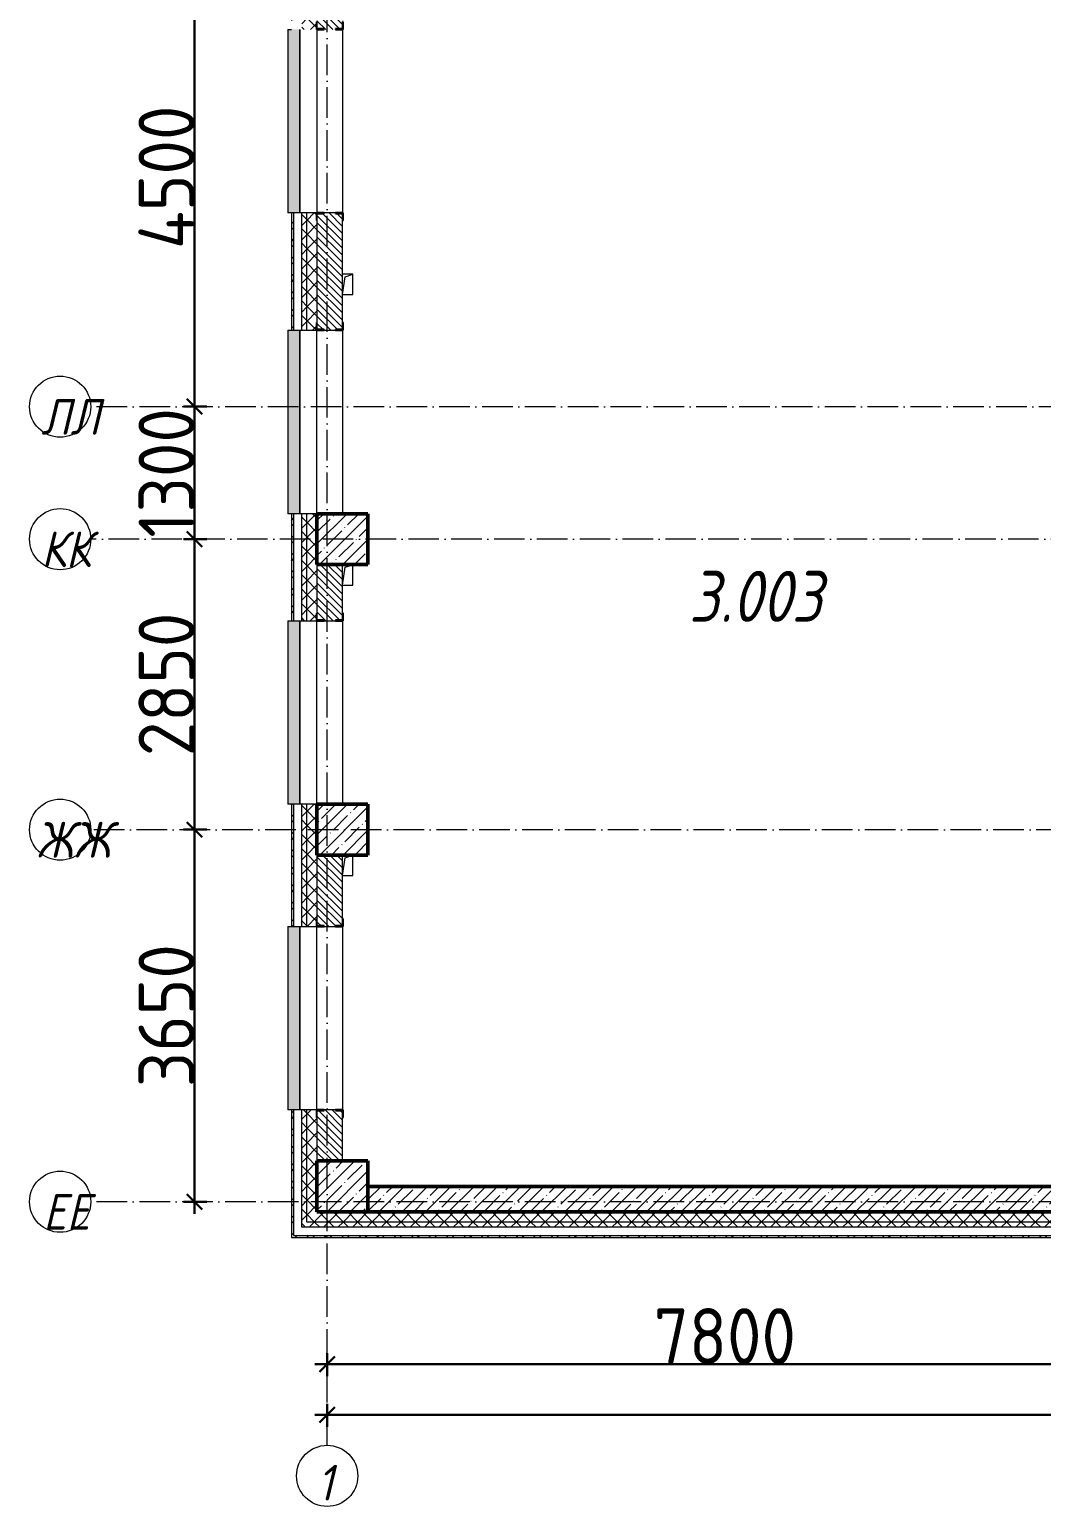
# Model space of a CAD drawing. Header units: millimetres. Extents: x 35697 to 388678, y -91946 to 171347.
# Drawn here: x 278502 to 288426, y -34572 to -20082 of the extents above; entities that cross this region are included whole.
import ezdxf

# ---------------------------------------------------------------- set-up
doc = ezdxf.new("R2010")
doc.units = ezdxf.units.MM
doc.linetypes.add('50_200_ШТРИХ_1Т_ш5_п1_п1_', pattern=[700, 500, -100, 0, -100])
for name, color, linetype, lineweight in [('A-____-____-DIMS', 7, 'Continuous', 9), ('A-GENM-____-MCUT', 7, 'Continuous', 25), ('A-GENM-____-OTLN', 7, 'Continuous', 9), ('A-GENM-____-OTLN-1', 7, 'Continuous', 25), ('A-GLAZ-____-OTLN', 7, 'Continuous', 9), ('A-WALL-____-MCUT', 7, 'Continuous', 13), ('A-WALL-____-MCUT-1', 7, 'Continuous', 9), ('A-WALL-____-MCUT-2', 7, 'Continuous', 50), ('A-WALL-____-OTLN', 7, 'Continuous', 9), ('A-WALL-____-PATT-1', 7, 'Continuous', 9), ('A-WALL-FNSH-MCUT-1', 7, 'Continuous', 9), ('S-COLS-____-MCUT', 7, 'Continuous', 50), ('S-COLS-____-OTLN', 7, 'Continuous', 9), ('S-GRID-____-IDEN', 7, 'Continuous', 9), ('S-GRID-____-OTLN-1', 7, '50_200_ШТРИХ_1Т_ш5_п1_п1_', 9), ('Марки помещений', 7, 'Continuous', 9), ('стяжа', 7, 'Continuous', 30)]:
    doc.layers.add(name, color=color, linetype=linetype, lineweight=lineweight)
doc.layers.add('A-GLAZ-____-OTLN-1', color=7, linetype='Continuous', lineweight=9, true_color=0xc0c0c0)
doc.styles.add('ISOCPEUR_I_2', font='isocpeui.ttf', dxfattribs={"width": 0.85, "height": 2.3})
doc.styles.add('ISOCPEUR_I_9', font='isocpeui.ttf', dxfattribs={"width": 0.9, "height": 250})
doc.styles.add('СПДС', font='isocpeur.ttf', dxfattribs={"width": 0.9})
doc.dimstyles.new('ISO-2_5_0_9К_БОЛЬШОЙ_ОСИ', dxfattribs={"dimscale": 304.8, "dimtxt": 248.995294, "dimasz": 0.492126, "dimexe": 0.393701, "dimexo": 0, "dimgap": 0, "dimtad": 1, "dimdec": 0, "dimzin": 0, "dimdsep": 46, "dimtxsty": 'ISOCPEUR_I_9', "dimblk1": 'OBLIQUE', "dimblk2": 'OBLIQUE', "dimsah": 1, "dimcen": 0.09, "dimdle": 0.393701, "dimazin": 0, "dimtfac": 1, "dimtdec": 4, "dimtix": 1, "dimtmove": 0, "dimatfit": 3, "dimfxl": 1, "dimtvp": 1, "dimtolj": 1, "dimtzin": 0, "dimarcsym": 2})
pattern_1 = [(135, (283770.707, -86863.456), (-35.35534, -35.35534), [])]
pattern_2 = [(45, (283770.71, -86863.46), (-70.71068, 70.71068), []), (135, (283770.71, -86863.46), (-70.71068, -70.71068), [])]
pattern_3 = [(45, (283770.71, -86863.46), (-85.53659, 85.53659), []), (45, (283827.73, -86863.46), (-85.53659, 85.53659), [])]

# ---------------------------------------------------------------- blocks, each defined once
blk = doc.blocks.new('BSC_Колонна _Прямоугольная - 500х500-V22-АР1_План отверстий 3 этажа в осях 1-64_Ю-ЯЯ')
at = {"layer": 'S-COLS-____-OTLN'}
h = blk.add_hatch(dxfattribs=at)
h.set_pattern_fill('FP_29', color=256, style=0, pattern_type=2)
h.set_pattern_definition([(45, (2200, -55431.04), (-114.04925, 114.04925), []), (45, (2314.05, -55431.04), (-114.04925, 114.04925), [201.613, -40.323, 3.353, -36.97])])
h.paths.add_polyline_path([(-250, -250), (250, -250), (250, 250), (-250, 250), (-250, 178)], flags=0)
at = {"layer": 'S-COLS-____-MCUT'}
for p, q in [((250, 250), (-250, 250)), ((-250, 250), (-250, -250)), ((250, -250), (250, 250)), ((-250, -250), (250, -250))]:
    blk.add_line(p, q, dxfattribs=at)
blk = doc.blocks.new('BSC_Колонна _Прямоугольная - 500х500-V25-АР1_План отверстий 3 этажа в осях 1-64_Ю-ЯЯ')
at = {"layer": 'S-COLS-____-OTLN'}
h = blk.add_hatch(dxfattribs=at)
h.set_pattern_fill('FP_32', color=256, style=0, pattern_type=2)
h.set_pattern_definition([(45, (2200, -61781.04), (-114.04925, 114.04925), []), (45, (2314.05, -61781.04), (-114.04925, 114.04925), [201.613, -40.323, 3.353, -36.97])])
h.paths.add_polyline_path([(-250, -250), (250, -250), (250, 250), (-250, 250)], flags=0)
at = {"layer": 'S-COLS-____-MCUT'}
for p, q in [((250, 250), (-250, 250)), ((-250, 250), (-250, -250)), ((250, -250), (250, 250)), ((-250, -250), (250, -250))]:
    blk.add_line(p, q, dxfattribs=at)
blk = doc.blocks.new('BSC_Колонна _Прямоугольная - 500х500-V58-АР1_План отверстий 3 этажа в осях 1-64_Ю-ЯЯ')
at = {"layer": 'S-COLS-____-OTLN'}
h = blk.add_hatch(dxfattribs=at)
h.set_pattern_fill('FP_66', color=256, style=0, pattern_type=2)
h.set_pattern_definition([(45, (2200, -58931.04), (-114.04925, 114.04925), []), (45, (2314.05, -58931.04), (-114.04925, 114.04925), [201.613, -40.323, 3.353, -36.97])])
h.paths.add_polyline_path([(-250, -250), (250, -250), (250, 250), (-250, 250), (-250, -93)], flags=0)
at = {"layer": 'S-COLS-____-MCUT'}
for p, q in [((250, 250), (-250, 250)), ((-250, 250), (-250, -250)), ((250, -250), (250, 250)), ((-250, -250), (250, -250))]:
    blk.add_line(p, q, dxfattribs=at)
blk = doc.blocks.new('Фахверк_СКБ_Уголок - 250_2700-27497298-АР1_План отверстий 3 этажа в осях 1-64_Ю-ЯЯ')
at = {"layer": 'A-GENM-____-MCUT'}
for p, q in [((200, 181), (125, 181)), ((125, 181), (125, 106)), ((131, 106), (131, 175)), ((131, 175), (200, 175)), ((200, 175), (200, 181)), ((125, 106), (131, 106)), ((131, -6), (125, -6)), ((125, -6), (125, -81)), ((125, -81), (200, -81)), ((131, -75), (131, -6)), ((200, -75), (131, -75)), ((200, -81), (200, -75))]:
    blk.add_line(p, q, dxfattribs=at)
blk = doc.blocks.new('AR_Отверстие прямоугольное _в плите_ - AR_Отверстие прямоугольное _в плите_-30510733-АР1_План отверстий 3 этажа в осях 1-64_Ю-ЯЯ')
at = {"layer": 'A-GENM-____-OTLN'}
for p, q in [((50, 100), (-50, 100)), ((-50, -100), (-25, 75)), ((-25, 75), (50, 100)), ((50, -100), (50, 100)), ((-50, -100), (50, -100))]:
    blk.add_line(p, q, dxfattribs=at)
blk = doc.blocks.new('Отлив_СКБ - Отлив витража_120_НВФ-31885689-АР1_План отверстий 3 этажа в осях 1-64_Ю-ЯЯ')
at = {"layer": 'A-GLAZ-____-OTLN-1'}
for points in [[(1800, 2), (1800, 120), (0, 120), (0, 2), (737, 2)], [(1800, 0), (1800, 2), (0, 2), (0, 0), (737, 0)]]:
    blk.add_hatch(color=256, dxfattribs=at).paths.add_polyline_path(points, flags=0)
at = {"layer": 'A-GLAZ-____-OTLN'}
for p, q in [((0, 83), (0, 120)), ((1800, 120), (0, 120)), ((0, 2), (1800, 2)), ((1800, 120), (1800, 83)), ((1800, 0), (0, 0))]:
    blk.add_line(p, q, dxfattribs=at)
blk = doc.blocks.new('Ось сетки - Круг_Ø6_00__ISO-2_5_0_9K_-25732049-АР1_План отверстий 3 этажа в осях 1-64_Ю-ЯЯ')
at = {"layer": 'S-GRID-____-IDEN'}
blk.add_circle((0, 0), 3, dxfattribs=at)
blk = doc.blocks.new('_Oblique')
at = {"color": 0, "linetype": 'ByBlock', "lineweight": -2}
blk.add_line((-0.5, -0.5), (0.5, 0.5), dxfattribs=at)
blk = doc.blocks.new('*D2136')
at = {"layer": 'A-____-____-DIMS', "color": 0, "lineweight": -2, "transparency": 16777216}
for p, q in [((280119, -31702), (280119, -27812)), ((280013, -27932), (280239, -27932)), ((280013, -31582), (280239, -31582))]:
    blk.add_line(p, q, dxfattribs=at)
at = {"layer": 'Defpoints', "color": 0, "transparency": 16777216}
for p in [(280013, -27932), (280119, -27932), (280013, -31582)]:
    blk.add_point(p, dxfattribs=at)
at = {"layer": 'A-____-____-DIMS', "color": 0, "lineweight": -2, "transparency": 16777216, "xscale": 150, "yscale": 150, "zscale": 150}
for p, rotation in [((280119, -27932), 90), ((280119, -31582), 270)]:
    blk.add_blockref('_Oblique', p, dxfattribs=dict(at, rotation=rotation))
at = {"layer": 'A-____-____-DIMS', "color": 0, "transparency": 16777216, "insert": (279845, -29757), "char_height": 548.6, "attachment_point": 5, "rotation": 90, "style": 'СПДС'}
blk.add_mtext('\\A1;3650', dxfattribs=at)
blk = doc.blocks.new('*D2137')
at = {"layer": 'A-____-____-DIMS', "color": 0, "lineweight": -2, "transparency": 16777216}
for p, q in [((280119, -28052), (280119, -24962)), ((280013, -25082), (280239, -25082)), ((280013, -27932), (280239, -27932))]:
    blk.add_line(p, q, dxfattribs=at)
at = {"layer": 'Defpoints', "color": 0, "transparency": 16777216}
for p in [(280013, -25082), (280119, -25082), (280013, -27932)]:
    blk.add_point(p, dxfattribs=at)
at = {"layer": 'A-____-____-DIMS', "color": 0, "lineweight": -2, "transparency": 16777216, "xscale": 150, "yscale": 150, "zscale": 150}
for p, rotation in [((280119, -25082), 90), ((280119, -27932), 270)]:
    blk.add_blockref('_Oblique', p, dxfattribs=dict(at, rotation=rotation))
at = {"layer": 'A-____-____-DIMS', "color": 0, "transparency": 16777216, "insert": (279845, -26507), "char_height": 548.6, "attachment_point": 5, "rotation": 90, "style": 'СПДС'}
blk.add_mtext('\\A1;2850', dxfattribs=at)
blk = doc.blocks.new('*D2138')
at = {"layer": 'A-____-____-DIMS', "color": 0, "lineweight": -2, "transparency": 16777216}
for p, q in [((280119, -25202), (280119, -23662)), ((280013, -23782), (280239, -23782)), ((280013, -25082), (280239, -25082))]:
    blk.add_line(p, q, dxfattribs=at)
at = {"layer": 'Defpoints', "color": 0, "transparency": 16777216}
for p in [(280013, -23782), (280119, -23782), (280013, -25082)]:
    blk.add_point(p, dxfattribs=at)
at = {"layer": 'A-____-____-DIMS', "color": 0, "lineweight": -2, "transparency": 16777216, "xscale": 150, "yscale": 150, "zscale": 150}
for p, rotation in [((280119, -23782), 90), ((280119, -25082), 270)]:
    blk.add_blockref('_Oblique', p, dxfattribs=dict(at, rotation=rotation))
at = {"layer": 'A-____-____-DIMS', "color": 0, "transparency": 16777216, "insert": (279845, -24432), "char_height": 548.6, "attachment_point": 5, "rotation": 90, "style": 'СПДС'}
blk.add_mtext('\\A1;1300', dxfattribs=at)
blk = doc.blocks.new('*D2139')
at = {"layer": 'A-____-____-DIMS', "color": 0, "lineweight": -2, "transparency": 16777216}
for p, q in [((280119, -23902), (280119, -19162)), ((280013, -19282), (280239, -19282)), ((280013, -23782), (280239, -23782))]:
    blk.add_line(p, q, dxfattribs=at)
at = {"layer": 'Defpoints', "color": 0, "transparency": 16777216}
for p in [(280013, -19282), (280119, -19282), (280013, -23782)]:
    blk.add_point(p, dxfattribs=at)
at = {"layer": 'A-____-____-DIMS', "color": 0, "lineweight": -2, "transparency": 16777216, "xscale": 150, "yscale": 150, "zscale": 150}
for p, rotation in [((280119, -19282), 90), ((280119, -23782), 270)]:
    blk.add_blockref('_Oblique', p, dxfattribs=dict(at, rotation=rotation))
at = {"layer": 'A-____-____-DIMS', "color": 0, "transparency": 16777216, "insert": (279845, -21532), "char_height": 548.6, "attachment_point": 5, "rotation": 90, "style": 'СПДС'}
blk.add_mtext('\\A1;4500', dxfattribs=at)
blk = doc.blocks.new('*D2157')
at = {"layer": 'A-____-____-DIMS', "color": 0, "lineweight": -2, "transparency": 16777216}
for p, q in [((281301, -33175), (289341, -33175)), ((281421, -33069), (281421, -33295)), ((289221, -33069), (289221, -33295))]:
    blk.add_line(p, q, dxfattribs=at)
at = {"layer": 'Defpoints', "color": 0, "transparency": 16777216}
for p in [(281421, -33069), (289221, -33069), (289221, -33175)]:
    blk.add_point(p, dxfattribs=at)
at = {"layer": 'A-____-____-DIMS', "color": 0, "lineweight": -2, "transparency": 16777216, "xscale": 150, "yscale": 150, "zscale": 150, "rotation": 180}
blk.add_blockref('_Oblique', (281421, -33175), dxfattribs=at)
at = {"layer": 'A-____-____-DIMS', "color": 0, "lineweight": -2, "transparency": 16777216, "xscale": 150, "yscale": 150, "zscale": 150}
blk.add_blockref('_Oblique', (289221, -33175), dxfattribs=at)
at = {"layer": 'A-____-____-DIMS', "color": 0, "transparency": 16777216, "insert": (285321, -32901), "char_height": 548.6, "attachment_point": 5, "style": 'СПДС'}
blk.add_mtext('\\A1;7800', dxfattribs=at)
blk = doc.blocks.new('*D2179')
at = {"layer": 'A-____-____-DIMS', "color": 0, "lineweight": -2, "transparency": 16777216}
for p, q in [((281421, -33566), (281421, -33792)), ((354821, -33566), (354821, -33792)), ((281301, -33672), (354941, -33672))]:
    blk.add_line(p, q, dxfattribs=at)
at = {"layer": 'Defpoints', "color": 0, "transparency": 16777216}
for p in [(281421, -33566), (354821, -33566), (354821, -33672)]:
    blk.add_point(p, dxfattribs=at)
at = {"layer": 'A-____-____-DIMS', "color": 0, "lineweight": -2, "transparency": 16777216, "xscale": 150, "yscale": 150, "zscale": 150, "rotation": 180}
blk.add_blockref('_Oblique', (281421, -33672), dxfattribs=at)
at = {"layer": 'A-____-____-DIMS', "color": 0, "lineweight": -2, "transparency": 16777216, "xscale": 150, "yscale": 150, "zscale": 150}
blk.add_blockref('_Oblique', (354821, -33672), dxfattribs=at)
at = {"layer": 'A-____-____-DIMS', "color": 0, "transparency": 16777216, "insert": (318121, -33397), "char_height": 548.6, "attachment_point": 5, "style": 'СПДС'}
blk.add_mtext('\\A1;73400', dxfattribs=at)
blk = doc.blocks.new('3эт')
at = {"layer": 'S-GRID-____-OTLN-1', "color": 251, "ltscale": 0.6, "true_color": 0x636466}
for p, q in [((281420.7, -33971.9), (281420.7, 4029.4)), ((387845.1, -23782.4), (279101.9, -23782.4)), ((294700.1, -25082.4), (279101.9, -25082.4)), ((359250.7, -27932.4), (279101.9, -27932.4)), ((387845.1, -31582.4), (279101.9, -31582.4))]:
    blk.add_line(p, q, dxfattribs=at)
at = {"layer": 'S-GRID-____-IDEN', "xscale": 99.99999999999993, "yscale": 99.99999999999993, "zscale": 99.99999999999993, "rotation": 89.9999999999998}
for p in [(278801.9, -23782.4), (278801.9, -25082.4), (278801.9, -27932.4), (278801.9, -31582.4)]:
    blk.add_blockref('Ось сетки - Круг_Ø6_00__ISO-2_5_0_9K_-25732049-АР1_План отверстий 3 этажа в осях 1-64_Ю-ЯЯ', p, dxfattribs=at)
at = {"layer": 'S-GRID-____-IDEN', "xscale": 99.99999999999993, "yscale": 99.99999999999993, "zscale": 99.99999999999993}
blk.add_blockref('Ось сетки - Круг_Ø6_00__ISO-2_5_0_9K_-25732049-АР1_План отверстий 3 этажа в осях 1-64_Ю-ЯЯ', (281420.7, -34271.9), dxfattribs=at)
at = {"layer": 'S-GRID-____-IDEN', "char_height": 350, "attachment_point": 1, "style": 'ISOCPEUR_I_9'}
for s, insert, width in [('ЛЛ', (278616.9, -23706.3), 447.342), ('КК', (278616.9, -25006.3), 447.342), ('ЖЖ', (278569.2, -27856.3), 562.785), ('ЕЕ', (278634.9, -31506.3), 404.05), ('\\fISOCPEUR|b0|i1|c204|p34|;\\W.9;1', (281322.9, -34163.1), 144.304)]:
    blk.add_mtext(s, dxfattribs=dict(at, insert=insert, width=width))
at = {"layer": 'A-____-____-DIMS'}
for base, p1, p2, override, picture, middle in [((280119.3, -19282.4), (280013.2, -23782.4), (280013.2, -19282.4), {"dimtxt": 1.8, "dimpost": '<>', "dimtxsty": 'СПДС', "dimfxl": 4500}, '*D2139', (279845, -21532.4)), ((280119.3, -23782.4), (280013.2, -25082.4), (280013.2, -23782.4), {"dimtxt": 1.8, "dimpost": '<>', "dimtxsty": 'СПДС', "dimfxl": 1300}, '*D2138', (279845, -24432.4)), ((280119.3, -25082.4), (280013.2, -27932.4), (280013.2, -25082.4), {"dimtxt": 1.8, "dimpost": '<>', "dimtxsty": 'СПДС', "dimfxl": 2850}, '*D2137', (279845, -26507.4)), ((280119.3, -27932.4), (280013.2, -31582.4), (280013.2, -27932.4), {"dimtxt": 1.8, "dimpost": '<>', "dimtxsty": 'СПДС', "dimfxl": 3650}, '*D2136', (279845, -29757.4))]:
    dim = blk.add_linear_dim(base=base, p1=p1, p2=p2, angle=90, dimstyle='ISO-2_5_0_9К_БОЛЬШОЙ_ОСИ', override=override, dxfattribs=at)
    dim.commit()
    dim.dimension.update_dxf_attribs({"geometry": picture, "text_midpoint": middle})
for base, p1, p2, override, picture, middle in [((289220.7, -33175), (281420.7, -33068.9), (289220.7, -33068.9), {"dimtxt": 1.8, "dimpost": '<>', "dimtxsty": 'СПДС', "dimfxl": 7800}, '*D2157', (285320.7, -32900.7)), ((354820.7, -33671.8), (281420.7, -33565.7), (354820.7, -33565.7), {"dimtxt": 1.8, "dimpost": '<>', "dimtxsty": 'СПДС', "dimfxl": 73400}, '*D2179', (318120.7, -33397.5))]:
    dim = blk.add_linear_dim(base=base, p1=p1, p2=p2, dimstyle='ISO-2_5_0_9К_БОЛЬШОЙ_ОСИ', override=override, dxfattribs=at)
    dim.commit()
    dim.dimension.update_dxf_attribs({"geometry": picture, "text_midpoint": middle})

msp = doc.modelspace()

# ---------------------------------------------------------------- hatches: boundary and pattern name
at = {"layer": 'A-WALL-____-PATT-1'}
h = msp.add_hatch(dxfattribs=at)
h.set_pattern_fill('FP_6', color=256, style=0, pattern_type=2)
h.set_pattern_definition(pattern_3)
h.paths.add_polyline_path([(281071, -31932), (281091, -31932), (281091, -30682), (281071, -30682), (281071, -31254)], flags=0)
h.paths.add_polyline_path([(281071, -28882), (281091, -28882), (281091, -27682), (281071, -27682), (281071, -28026)], flags=0)
h.paths.add_polyline_path([(281091, -25882), (281091, -24832), (281071, -24832), (281071, -25882)], flags=0)
h.paths.add_polyline_path([(281091, -23032), (281091, -21882), (281071, -21882), (281071, -23032)], flags=0)
h.paths.add_polyline_path([(281071, -20082), (281091, -20082), (281091, -19012), (281071, -19012), (281071, -19953)], flags=0)
h = msp.add_hatch(dxfattribs=at)
h.set_pattern_fill('FP_4', color=256, style=0, pattern_type=2)
h.set_pattern_definition(pattern_2)
h.paths.add_polyline_path([(281171, -31832), (281221, -31832), (281221, -30682), (281171, -30682), (281171, -31254)], flags=0)
h.paths.add_polyline_path([(281171, -28882), (281221, -28882), (281221, -27682), (281171, -27682), (281171, -28026)], flags=0)
h.paths.add_polyline_path([(281171, -25882), (281221, -25882), (281221, -24832), (281171, -24832)], flags=0)
h.paths.add_polyline_path([(281221, -23032), (281221, -21882), (281171, -21882), (281171, -23032)], flags=0)
h.paths.add_polyline_path([(281171, -20082), (281221, -20082), (281221, -19182), (281171, -19182), (281171, -19953)], flags=0)
h = msp.add_hatch(dxfattribs=at)
h.set_pattern_fill('FP_4', color=256, style=0, pattern_type=2)
h.set_pattern_definition(pattern_2)
h.paths.add_polyline_path([(281221, -31782), (281321, -31782), (281321, -30757), (281315, -30757), (281315, -30682), (281221, -30682), (281221, -31254)], flags=0)
h.paths.add_polyline_path([(281315, -28882), (281315, -28807), (281321, -28807), (281321, -27682), (281221, -27682), (281221, -28882)], flags=0)
h.paths.add_polyline_path([(281221, -25882), (281315, -25882), (281315, -25807), (281321, -25807), (281321, -24832), (281221, -24832), (281221, -25807)], flags=0)
h.paths.add_polyline_path([(281315, -23032), (281315, -22957), (281321, -22957), (281321, -21957), (281315, -21957), (281315, -21882), (281221, -21882), (281221, -23032)], flags=0)
h.paths.add_polyline_path([(281315, -20082), (281315, -20007), (281321, -20007), (281321, -19182), (281221, -19182), (281221, -20082)], flags=0)
h = msp.add_hatch(dxfattribs=at)
h.set_pattern_fill('FP_9', color=256, style=0, pattern_type=2)
h.set_pattern_definition(pattern_1)
h.paths.add_polyline_path([(281390, -23032), (281502, -23032), (281502, -23026), (281571, -23026), (281571, -21888), (281502, -21888), (281502, -21882), (281390, -21882), (281390, -21888), (281321, -21888), (281321, -23026), (281390, -23026)], flags=0)
h.paths.add_polyline_path([(281390, -20082), (281502, -20082), (281502, -20076), (281571, -20076), (281571, -19682), (281321, -19682), (281321, -20076), (281390, -20076)], flags=0)
h = msp.add_hatch(dxfattribs=at)
h.set_pattern_fill('FP_9', color=256, style=0, pattern_type=2)
h.set_pattern_definition(pattern_1)
h.paths.add_polyline_path([(281390, -25882), (281502, -25882), (281502, -25876), (281571, -25876), (281571, -25333), (281321, -25333), (281321, -25876), (281390, -25876)], flags=0)
h = msp.add_hatch(dxfattribs=at)
h.set_pattern_fill('FP_9', color=256, style=0, pattern_type=2)
h.set_pattern_definition(pattern_1)
h.paths.add_polyline_path([(281571, -31182), (281571, -30688), (281502, -30688), (281502, -30682), (281390, -30682), (281390, -30688), (281321, -30688), (281321, -31182)], flags=0)
h.paths.add_polyline_path([(281502, -28882), (281502, -28876), (281571, -28876), (281571, -28182), (281321, -28182), (281321, -28876), (281390, -28876), (281390, -28882)], flags=0)
h = msp.add_hatch(dxfattribs=at)
h.set_pattern_fill('FP_12', color=256, style=0, pattern_type=2)
h.set_pattern_definition([(45, (283770.7, -86863.46), (-114.04925, 114.04925), []), (45, (283884.76, -86863.46), (-114.04925, 114.04925), [201.612, -40.322, 3.353, -36.97])])
h.paths.add_polyline_path([(289071, -31682), (289071, -31432), (281821, -31432), (281821, -31682), (287292, -31682)], flags=0)
h = msp.add_hatch(dxfattribs=at)
h.set_pattern_fill('FP_4', color=256, style=0, pattern_type=2)
h.set_pattern_definition(pattern_2)
h.paths.add_polyline_path([(357990, -31782), (358071, -31782), (358071, -31682), (351721, -31682), (351721, -31782), (354455, -31782)], flags=0)
h.paths.add_polyline_path([(347385, -31782), (347771, -31782), (347771, -31688), (347696, -31688), (347696, -31682), (346746, -31682), (346746, -31688), (346671, -31688), (346671, -31782), (347021, -31782)], flags=0)
h.paths.add_polyline_path([(349153, -31782), (350721, -31782), (350721, -31682), (348846, -31682), (348846, -31688), (348771, -31688), (348771, -31782)], flags=0)
h.paths.add_polyline_path([(343746, -31782), (344871, -31782), (344871, -31688), (344796, -31688), (344796, -31682), (343746, -31682), (343746, -31688), (343671, -31688), (343671, -31782), (343677, -31782)], flags=0)
h.paths.add_polyline_path([(341871, -31782), (341871, -31688), (341796, -31688), (341796, -31682), (340746, -31682), (340746, -31688), (340671, -31688), (340671, -31782), (341199, -31782)], flags=0)
h.paths.add_polyline_path([(337746, -31782), (338871, -31782), (338871, -31688), (338796, -31688), (338796, -31682), (337746, -31682), (337746, -31688), (337671, -31688), (337671, -31782)], flags=0)
h.paths.add_polyline_path([(335796, -31782), (335871, -31782), (335871, -31688), (335796, -31688), (335796, -31682), (334746, -31682), (334746, -31688), (334671, -31688), (334671, -31782), (335013, -31782)], flags=0)
h.paths.add_polyline_path([(332021, -31782), (332871, -31782), (332871, -31688), (332796, -31688), (332796, -31682), (331746, -31682), (331746, -31688), (331671, -31688), (331671, -31782), (331746, -31782)], flags=0)
h.paths.add_polyline_path([(329711, -31782), (329871, -31782), (329871, -31688), (329796, -31688), (329796, -31682), (328196, -31682), (328196, -31688), (328121, -31688), (328121, -31782), (328827, -31782)], flags=0)
h.paths.add_polyline_path([(326176, -31782), (326321, -31782), (326321, -31688), (326246, -31688), (326246, -31682), (325196, -31682), (325196, -31688), (325121, -31688), (325121, -31782)], flags=0)
h.paths.add_polyline_path([(323321, -31782), (323321, -31688), (323246, -31688), (323246, -31682), (322196, -31682), (322196, -31688), (322121, -31688), (322121, -31782), (322641, -31782)], flags=0)
h.paths.add_polyline_path([(319990, -31782), (320321, -31782), (320321, -31688), (320246, -31688), (320246, -31682), (319196, -31682), (319196, -31688), (319121, -31688), (319121, -31782), (319548, -31782)], flags=0)
h.paths.add_polyline_path([(316196, -31782), (317321, -31782), (317321, -31688), (317246, -31688), (317246, -31682), (316196, -31682), (316196, -31688), (316121, -31688), (316121, -31782), (316127, -31782)], flags=0)
h.paths.add_polyline_path([(313121, -31782), (314321, -31782), (314321, -31688), (314246, -31688), (314246, -31682), (313196, -31682), (313196, -31688), (313121, -31688)], flags=0)
h.paths.add_polyline_path([(311321, -31782), (311321, -31688), (311246, -31688), (311246, -31682), (310196, -31682), (310196, -31688), (310121, -31688), (310121, -31782), (311152, -31782)], flags=0)
h.paths.add_polyline_path([(307196, -31782), (308321, -31782), (308321, -31688), (308246, -31688), (308246, -31682), (307196, -31682), (307196, -31688), (307121, -31688), (307121, -31782), (307127, -31782)], flags=0)
h.paths.add_polyline_path([(305321, -31782), (305321, -31688), (305246, -31688), (305246, -31682), (304196, -31682), (304196, -31688), (304121, -31688), (304121, -31782), (305246, -31782)], flags=0)
h.paths.add_polyline_path([(301971, -31782), (302321, -31782), (302321, -31688), (302246, -31688), (302246, -31682), (301196, -31682), (301196, -31688), (301121, -31688), (301121, -31782), (301471, -31782)], flags=0)
h.paths.add_polyline_path([(300121, -31782), (300121, -31688), (300046, -31688), (300046, -31682), (290321, -31682), (290321, -31782), (299664, -31782)], flags=0)
h.paths.add_polyline_path([(289321, -31782), (289321, -31682), (281321, -31682), (281321, -31782), (287292, -31782)], flags=0)
h = msp.add_hatch(dxfattribs=at)
h.set_pattern_fill('FP_4', color=256, style=0, pattern_type=2)
h.set_pattern_definition(pattern_2)
h.paths.add_polyline_path([(358071, -31832), (358071, -31782), (351721, -31782), (351721, -31832), (357990, -31832)], flags=0)
h.paths.add_polyline_path([(350721, -31832), (350721, -31782), (348771, -31782), (348771, -31832), (349153, -31832)], flags=0)
h.paths.add_polyline_path([(344871, -31832), (344871, -31782), (343671, -31782), (343671, -31832), (343850, -31832)], flags=0)
h.paths.add_polyline_path([(347385, -31832), (347771, -31832), (347771, -31782), (346671, -31782), (346671, -31832)], flags=0)
h.paths.add_polyline_path([(341199, -31832), (341871, -31832), (341871, -31782), (340671, -31782), (340671, -31832)], flags=0)
h.paths.add_polyline_path([(338871, -31832), (338871, -31782), (337671, -31782), (337671, -31832), (338548, -31832)], flags=0)
h.paths.add_polyline_path([(335871, -31832), (335871, -31782), (334671, -31782), (334671, -31832), (335013, -31832)], flags=0)
h.paths.add_polyline_path([(332871, -31832), (332871, -31782), (331671, -31782), (331671, -31832), (332362, -31832)], flags=0)
h.paths.add_polyline_path([(329871, -31832), (329871, -31782), (328121, -31782), (328121, -31832), (329711, -31832)], flags=0)
h.paths.add_polyline_path([(326321, -31832), (326321, -31782), (325121, -31782), (325121, -31832), (326176, -31832)], flags=0)
h.paths.add_polyline_path([(323321, -31832), (323321, -31782), (322121, -31782), (322121, -31832), (322641, -31832)], flags=0)
h.paths.add_polyline_path([(320321, -31832), (320321, -31782), (319121, -31782), (319121, -31832), (319990, -31832)], flags=0)
h.paths.add_polyline_path([(316121, -31832), (317321, -31832), (317321, -31782), (316121, -31782)], flags=0)
h.paths.add_polyline_path([(313804, -31832), (314321, -31832), (314321, -31782), (313121, -31782), (313121, -31832)], flags=0)
h.paths.add_polyline_path([(311152, -31832), (311321, -31832), (311321, -31782), (310121, -31782), (310121, -31832), (310269, -31832)], flags=0)
h.paths.add_polyline_path([(308321, -31832), (308321, -31782), (307121, -31782), (307121, -31832), (307617, -31832)], flags=0)
h.paths.add_polyline_path([(304966, -31832), (305321, -31832), (305321, -31782), (304121, -31782), (304121, -31832)], flags=0)
h.paths.add_polyline_path([(302315, -31832), (302321, -31832), (302321, -31782), (301121, -31782), (301121, -31832), (301431, -31832)], flags=0)
h.paths.add_polyline_path([(299664, -31832), (300121, -31832), (300121, -31782), (290321, -31782), (290321, -31832), (297896, -31832)], flags=0)
h.paths.add_polyline_path([(289321, -31832), (289321, -31782), (281221, -31782), (281221, -31832), (287292, -31832)], flags=0)
h = msp.add_hatch(dxfattribs=at)
h.set_pattern_fill('FP_6', color=256, style=0, pattern_type=2)
h.set_pattern_definition(pattern_3)
h.paths.add_polyline_path([(328827, -31932), (328986, -31932), (328986, -31912), (328121, -31912), (328121, -31932)], flags=0)
h.paths.add_polyline_path([(326321, -31932), (326321, -31912), (325121, -31912), (325121, -31932), (326176, -31932)], flags=0)
h.paths.add_polyline_path([(323321, -31932), (323321, -31912), (322121, -31912), (322121, -31932), (322641, -31932)], flags=0)
h.paths.add_polyline_path([(320321, -31932), (320321, -31912), (319121, -31912), (319121, -31932), (319990, -31932)], flags=0)
h.paths.add_polyline_path([(317321, -31932), (317321, -31912), (316121, -31912), (316121, -31932), (316455, -31932)], flags=0)
h.paths.add_polyline_path([(313804, -31932), (314321, -31932), (314321, -31912), (313121, -31912), (313121, -31932)], flags=0)
h.paths.add_polyline_path([(311152, -31932), (311321, -31932), (311321, -31912), (310121, -31912), (310121, -31932), (310269, -31932)], flags=0)
h.paths.add_polyline_path([(307121, -31932), (308321, -31932), (308321, -31912), (307121, -31912)], flags=0)
h.paths.add_polyline_path([(304121, -31932), (305321, -31932), (305321, -31912), (304121, -31912)], flags=0)
h.paths.add_polyline_path([(301121, -31932), (302321, -31932), (302321, -31912), (301121, -31912)], flags=0)
h.paths.add_polyline_path([(300121, -31932), (300121, -31912), (290321, -31912), (290321, -31932), (299664, -31932)], flags=0)
h.paths.add_polyline_path([(289321, -31932), (289321, -31912), (281091, -31912), (281091, -31932), (287292, -31932)], flags=0)

# ---------------------------------------------------------------- linework, layer by layer
at = {"layer": 'A-WALL-____-MCUT'}
for p, q in [((281315, -21882), (281091, -21882)), ((281091, -21882), (281091, -23032)), ((281502, -21882), (281390, -21882)), ((281571, -22957), (281571, -21957)), ((281091, -23032), (281315, -23032)), ((281390, -23032), (281502, -23032)), ((281321, -24832), (281091, -24832)), ((281091, -24832), (281091, -25882)), ((281571, -25333), (281321, -25333)), ((281571, -25807), (281571, -25333)), ((281091, -25882), (281315, -25882)), ((281390, -25882), (281502, -25882)), ((281321, -27682), (281091, -27682)), ((281091, -27682), (281091, -28882)), ((281571, -28807), (281571, -28182)), ((281091, -28882), (281315, -28882)), ((281390, -28882), (281502, -28882)), ((281315, -30682), (281091, -30682)), ((281091, -30682), (281091, -31912)), ((281502, -30682), (281390, -30682)), ((281571, -31182), (281571, -30757)), ((281091, -31912), (289321, -31912))]:
    msp.add_line(p, q, dxfattribs=at)
at = {"layer": 'A-WALL-____-MCUT-1'}
for p, q in [((281171, -23032), (281171, -21882)), ((281221, -23032), (281221, -21882)), ((281321, -21957), (281321, -22957)), ((281171, -25882), (281171, -24832)), ((281221, -25882), (281221, -24832)), ((281321, -25333), (281321, -25807)), ((281171, -28882), (281171, -27682)), ((281221, -28882), (281221, -27682)), ((281321, -28182), (281321, -28807)), ((281171, -31832), (281171, -30682)), ((281221, -31782), (281221, -30682)), ((281321, -30757), (281321, -31182)), ((289321, -31832), (281171, -31832)), ((289321, -31782), (281221, -31782))]:
    msp.add_line(p, q, dxfattribs=at)
at = {"layer": 'A-WALL-____-MCUT-2'}
for p, q in [((289071, -31432), (281821, -31432)), ((281821, -31682), (289321, -31682))]:
    msp.add_line(p, q, dxfattribs=at)
at = {"layer": 'A-WALL-____-OTLN'}
for p, q in [((281321, -20082), (281321, -21882)), ((281571, -20082), (281571, -21882)), ((281321, -24832), (281321, -23032)), ((281571, -23032), (281571, -24832)), ((281321, -27682), (281321, -25882)), ((281571, -25882), (281571, -27682)), ((281321, -30682), (281321, -28882)), ((281571, -28882), (281571, -30682))]:
    msp.add_line(p, q, dxfattribs=at)
at = {"layer": 'A-WALL-FNSH-MCUT-1'}
for p, q in [((281071, -21882), (281071, -23032)), ((281091, -21882), (281071, -21882)), ((281071, -23032), (281091, -23032)), ((281071, -24832), (281071, -25882)), ((281091, -24832), (281071, -24832)), ((281071, -25882), (281091, -25882)), ((281071, -27682), (281071, -28882)), ((281091, -27682), (281071, -27682)), ((281071, -28882), (281091, -28882)), ((281071, -30682), (281071, -31932)), ((281091, -30682), (281071, -30682)), ((281071, -31932), (289321, -31932))]:
    msp.add_line(p, q, dxfattribs=at)

# ---------------------------------------------------------------- block references
at = {"layer": 'A-GENM-____-OTLN'}
for p in [(281621, -22582), (281621, -25433), (281621, -28283)]:
    msp.add_blockref('AR_Отверстие прямоугольное _в плите_ - AR_Отверстие прямоугольное _в плите_-30510733-АР1_План отверстий 3 этажа в осях 1-64_Ю-ЯЯ', p, dxfattribs=at)
at = {"layer": 'A-GENM-____-OTLN-1'}
for p, rotation in [((281496, -20207), 89.99999999999991), ((281396, -21757), 269.9999999999999), ((281496, -23157), 89.99999999999991), ((281496, -26007), 89.99999999999991), ((281496, -29007), 89.99999999999991), ((281396, -30557), 269.9999999999999)]:
    msp.add_blockref('Фахверк_СКБ_Уголок - 250_2700-27497298-АР1_План отверстий 3 этажа в осях 1-64_Ю-ЯЯ', p, dxfattribs=dict(at, rotation=rotation))
at = {"layer": 'A-GLAZ-____-OTLN', "rotation": 90}
for p in [(281154, -21882), (281154, -24832), (281154, -27682), (281154, -30682)]:
    msp.add_blockref('Отлив_СКБ - Отлив витража_120_НВФ-31885689-АР1_План отверстий 3 этажа в осях 1-64_Ю-ЯЯ', p, dxfattribs=at)
at = {"layer": 'S-COLS-____-OTLN'}
for name, p in [('BSC_Колонна _Прямоугольная - 500х500-V25-АР1_План отверстий 3 этажа в осях 1-64_Ю-ЯЯ', (281571, -25082)), ('BSC_Колонна _Прямоугольная - 500х500-V58-АР1_План отверстий 3 этажа в осях 1-64_Ю-ЯЯ', (281571, -27932)), ('BSC_Колонна _Прямоугольная - 500х500-V22-АР1_План отверстий 3 этажа в осях 1-64_Ю-ЯЯ', (281571, -31432))]:
    msp.add_blockref(name, p, dxfattribs=at)
at = {"layer": 'стяжа'}
msp.add_blockref('3эт', (0, 0), dxfattribs=at)

# ---------------------------------------------------------------- texts
at = {"layer": 'Марки помещений', "insert": (284969, -25393), "char_height": 500, "width": 785.65, "attachment_point": 1, "style": 'ISOCPEUR_I_2'}
msp.add_mtext('3.003', dxfattribs=at)

doc.saveas('drawing.dxf')
